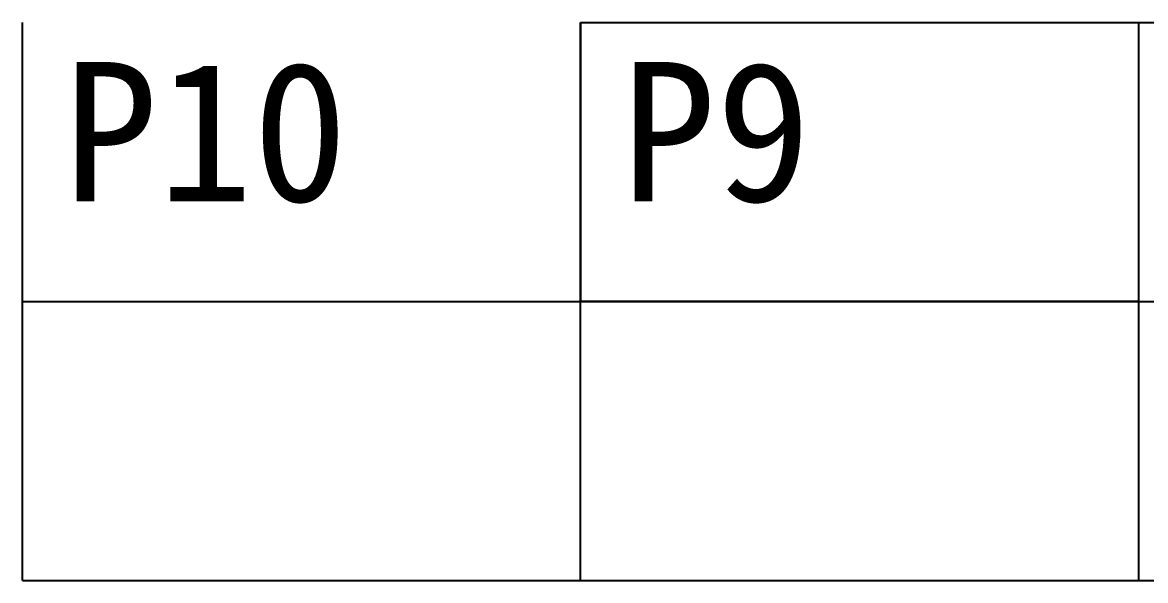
# Model space of a CAD drawing. Extents: x 10 to 297, y 3 to 207.
# Drawn here: x 105.26 to 145.51, y 76.53 to 96.53 of the extents above; entities that cross this region are included whole.
import ezdxf

# ---------------------------------------------------------------- set-up
doc = ezdxf.new("R2010")
doc.units = 0
doc.layers.add('標尺寸層', color=3, linetype='CONTINUOUS')
doc.styles.add('CNS', font='romanc.shx', dxfattribs={"bigfont": 'chineset.shx'})

msp = doc.modelspace()

# ---------------------------------------------------------------- linework, layer by layer
at = {"layer": '標尺寸層', "color": 7}
for p, q in [((105.261, 86.532), (105.261, 96.532)), ((125.261, 96.532), (125.261, 86.532)), ((125.261, 86.532), (125.261, 96.532)), ((125.261, 96.532), (145.261, 96.532)), ((145.261, 86.532), (145.261, 96.532)), ((145.261, 96.532), (165.261, 96.532)), ((105.261, 86.532), (125.261, 86.532)), ((105.261, 86.532), (125.261, 86.532)), ((105.261, 76.532), (105.261, 86.532)), ((145.261, 86.532), (125.261, 86.532)), ((125.261, 86.532), (145.261, 86.532)), ((125.261, 86.532), (145.261, 86.532)), ((125.261, 76.532), (125.261, 86.532)), ((145.261, 86.532), (165.261, 86.532)), ((145.261, 86.532), (165.261, 86.532)), ((145.261, 76.532), (145.261, 86.532)), ((105.261, 76.532), (125.261, 76.532)), ((125.261, 76.532), (145.261, 76.532)), ((145.261, 76.532), (165.261, 76.532))]:
    msp.add_line(p, q, dxfattribs=at)

# ---------------------------------------------------------------- texts
at = {"layer": '標尺寸層', "color": 7, "char_height": 5, "width": 8.76261, "attachment_point": 1, "style": 'CNS'}
for s, insert in [('{\\fMingLiU|b0|i0|c136|p49;P10}', (106.711, 95.119)), ('{\\fMingLiU|b0|i0|c136|p49;P9}', (126.711, 95.119))]:
    msp.add_mtext(s, dxfattribs=dict(at, insert=insert))

doc.saveas('drawing.dxf')
